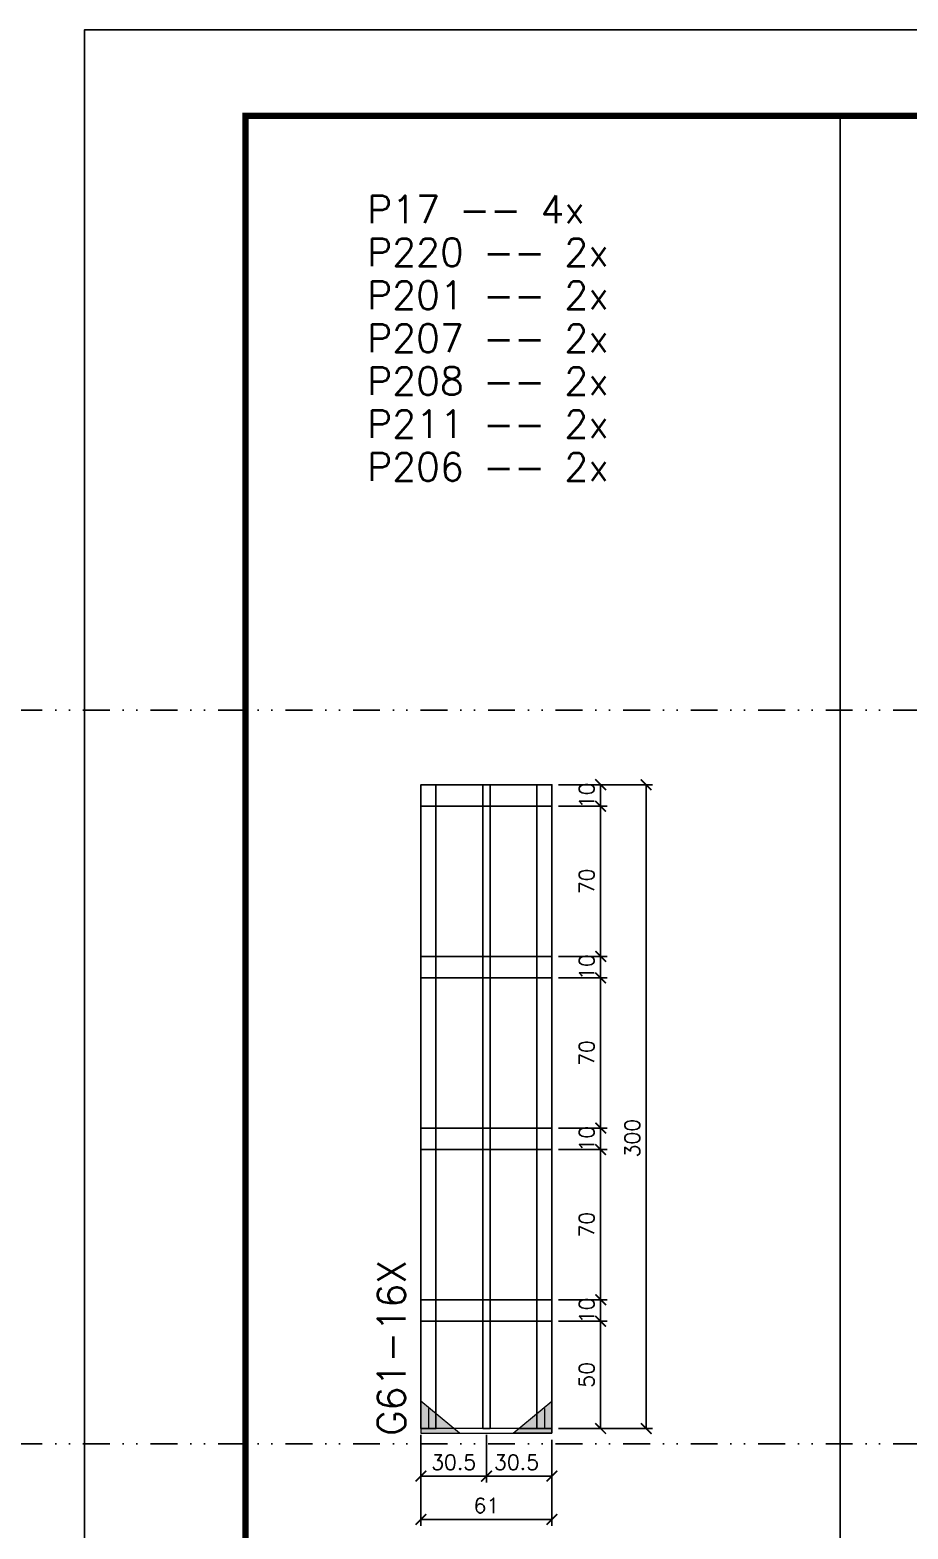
# Model space of a CAD drawing. Extents: x 13379 to 23315, y 867 to 16997.
# Drawn here: x 14361 to 14770, y 5813 to 6511 of the extents above; entities that cross this region are included whole.
import ezdxf

# ---------------------------------------------------------------- set-up
doc = ezdxf.new("R2010")
doc.units = 0
for name, pattern in [('DASHED', [0.75, 0.5, -0.25]), ('DIVIDE2', [0.625, 0.25, -0.125, 0, -0.125, 0, -0.125]), ('HIDDEN', [0.375, 0.25, -0.125])]:
    doc.linetypes.add(name, pattern=pattern)
for name, color, linetype in [('COTA', 241, 'Continuous'), ('Nível', 160, 'Continuous'), ('SARR_2.2x10', 60, 'Continuous'), ('SARR_3.5x7', 81, 'Continuous'), ('SARR_7x7', 40, 'Continuous'), ('Texto Nível', 251, 'Continuous')]:
    doc.layers.add(name, color=color, linetype=linetype)
for name, color, linetype, lineweight in [('Folhas', 255, 'Continuous', 9), ('Madeira', 126, 'Continuous', 18), ('Sarr 2.2x7', 40, 'Continuous', 9), ('SARRAFO DE PRESSAO', 251, 'DASHED', 9), ('Texto Seção', 7, 'Continuous', 15)]:
    doc.layers.add(name, color=color, linetype=linetype, lineweight=lineweight)
doc.layers.add('Laje_Perimetro', color=7, linetype='Continuous', plot=False)
doc.styles.add('REGUA-120', font='ROMANS.shx', dxfattribs={"height": 15})
doc.styles.add('ROMANS', font='romans.shx')
doc.dimstyles.new('Cota Paínel', dxfattribs={"dimtxt": 7, "dimasz": 5, "dimexe": 3, "dimexo": 3, "dimgap": 3, "dimtad": 1, "dimdec": 1, "dimzin": 12, "dimdsep": 46, "dimtxsty": 'ROMANS', "dimblk": 'ARCHTICK', "dimcen": 0, "dimclrd": 4, "dimclre": 4, "dimclrt": 1, "dimadec": 1, "dimazin": 3, "dimtfac": 1, "dimtdec": 1, "dimtmove": 0, "dimatfit": 3, "dimldrblk": 'OBLIQUE', "dimfxl": 1, "dimtolj": 1, "dimtzin": 12, "dimarcsym": 0})

# ---------------------------------------------------------------- blocks, each defined once
blk = doc.blocks.new('9999999999')
at = {"layer": 'Folhas'}
blk.add_lwpolyline([(98138.98, 34190.21), (99623.98, 34190.21), (99623.98, 35240.21), (98138.98, 35240.21)], close=True, dxfattribs=at)
at = {"layer": 'Folhas', "color": 30, "const_width": 3}
blk.add_lwpolyline([(98213.98, 34230.21), (99583.98, 34230.21), (99583.98, 35200.21), (98213.98, 35200.21)], close=True, dxfattribs=at)
blk = doc.blocks.new('_ArchTick')
at = {"color": 0, "linetype": 'ByBlock', "const_width": 0.15}
blk.add_lwpolyline([(-0.5, -0.5), (0.5, 0.5)], dxfattribs=at)
blk = doc.blocks.new('*D1184')
at = {"layer": 'COTA', "color": 4, "lineweight": -2, "transparency": 16777216}
for p, q in [((14542.75, 5841.43), (14542.75, 5814.25)), ((14603.75, 5841.43), (14603.75, 5814.25)), ((14603.75, 5817.25), (14542.75, 5817.25))]:
    blk.add_line(p, q, dxfattribs=at)
at = {"layer": 'Defpoints', "color": 0, "transparency": 16777216}
for p in [(14542.75, 5844.43), (14603.75, 5844.43), (14542.75, 5817.25)]:
    blk.add_point(p, dxfattribs=at)
at = {"layer": 'COTA', "color": 4, "lineweight": -2, "transparency": 16777216, "xscale": 5, "yscale": 5, "zscale": 5, "rotation": 180}
blk.add_blockref('_ArchTick', (14542.75, 5817.25), dxfattribs=at)
at = {"layer": 'COTA', "color": 4, "lineweight": -2, "transparency": 16777216, "xscale": 5, "yscale": 5, "zscale": 5}
blk.add_blockref('_ArchTick', (14603.75, 5817.25), dxfattribs=at)
at = {"layer": 'COTA', "color": 1, "transparency": 16777216, "insert": (14573.25, 5823.75), "char_height": 7, "attachment_point": 5, "style": 'ROMANS'}
blk.add_mtext('\\A1;61', dxfattribs=at)
blk = doc.blocks.new('_Oblique')
at = {"color": 0, "linetype": 'ByBlock', "lineweight": -2}
blk.add_line((-0.5, -0.5), (0.5, 0.5), dxfattribs=at)
blk = doc.blocks.new('*D1185')
at = {"layer": 'COTA', "color": 4, "lineweight": -2, "transparency": 16777216}
for p, q in [((14573.25, 5856.63), (14573.25, 5834.43)), ((14603.75, 5854.43), (14603.75, 5834.43)), ((14573.25, 5837.43), (14603.75, 5837.43))]:
    blk.add_line(p, q, dxfattribs=at)
at = {"layer": 'Defpoints', "color": 0, "transparency": 16777216}
for p in [(14573.25, 5859.63), (14603.75, 5857.43), (14603.75, 5837.43)]:
    blk.add_point(p, dxfattribs=at)
at = {"layer": 'COTA', "color": 4, "lineweight": -2, "transparency": 16777216, "xscale": 5, "yscale": 5, "zscale": 5, "rotation": 180}
blk.add_blockref('_ArchTick', (14573.25, 5837.43), dxfattribs=at)
at = {"layer": 'COTA', "color": 4, "lineweight": -2, "transparency": 16777216, "xscale": 5, "yscale": 5, "zscale": 5}
blk.add_blockref('_ArchTick', (14603.75, 5837.43), dxfattribs=at)
at = {"layer": 'COTA', "color": 1, "transparency": 16777216, "insert": (14587.25, 5843.93), "char_height": 7, "attachment_point": 5, "style": 'ROMANS'}
blk.add_mtext('\\A1;30.5', dxfattribs=at)
blk = doc.blocks.new('*D1186')
at = {"layer": 'COTA', "color": 4, "lineweight": -2, "transparency": 16777216}
for p, q in [((14542.75, 5856.63), (14542.75, 5834.43)), ((14573.25, 5856.63), (14573.25, 5834.43)), ((14542.75, 5837.43), (14573.25, 5837.43))]:
    blk.add_line(p, q, dxfattribs=at)
at = {"layer": 'Defpoints', "color": 0, "transparency": 16777216}
for p in [(14542.75, 5859.63), (14573.25, 5859.63), (14573.25, 5837.43)]:
    blk.add_point(p, dxfattribs=at)
at = {"layer": 'COTA', "color": 4, "lineweight": -2, "transparency": 16777216, "xscale": 5, "yscale": 5, "zscale": 5, "rotation": 180}
blk.add_blockref('_ArchTick', (14542.75, 5837.43), dxfattribs=at)
at = {"layer": 'COTA', "color": 4, "lineweight": -2, "transparency": 16777216, "xscale": 5, "yscale": 5, "zscale": 5}
blk.add_blockref('_ArchTick', (14573.25, 5837.43), dxfattribs=at)
at = {"layer": 'COTA', "color": 1, "transparency": 16777216, "insert": (14558, 5843.93), "char_height": 7, "attachment_point": 5, "style": 'ROMANS'}
blk.add_mtext('\\A1;30.5', dxfattribs=at)
blk = doc.blocks.new('*D1187')
at = {"layer": 'COTA', "color": 4, "lineweight": -2, "transparency": 16777216}
for p, q in [((14606.75, 5909.63), (14629.45, 5909.63)), ((14626.45, 5859.63), (14626.45, 5909.63)), ((14606.75, 5859.63), (14629.45, 5859.63))]:
    blk.add_line(p, q, dxfattribs=at)
at = {"layer": 'Defpoints', "color": 0, "transparency": 16777216}
for p in [(14603.75, 5909.63), (14626.45, 5909.63), (14603.75, 5859.63)]:
    blk.add_point(p, dxfattribs=at)
at = {"layer": 'COTA', "color": 4, "lineweight": -2, "transparency": 16777216, "xscale": 5, "yscale": 5, "zscale": 5}
for p, rotation in [((14626.45, 5909.63), 90), ((14626.45, 5859.63), 270)]:
    blk.add_blockref('_ArchTick', p, dxfattribs=dict(at, rotation=rotation))
at = {"layer": 'COTA', "color": 1, "transparency": 16777216, "insert": (14619.95, 5884.63), "char_height": 7, "attachment_point": 5, "rotation": 90, "style": 'ROMANS'}
blk.add_mtext('\\A1;50', dxfattribs=at)
blk = doc.blocks.new('*D1188')
at = {"layer": 'COTA', "color": 4, "lineweight": -2, "transparency": 16777216}
for p, q in [((14606.75, 5919.63), (14629.45, 5919.63)), ((14626.45, 5909.63), (14626.45, 5919.63)), ((14606.75, 5909.63), (14629.45, 5909.63))]:
    blk.add_line(p, q, dxfattribs=at)
at = {"layer": 'Defpoints', "color": 0, "transparency": 16777216}
for p in [(14603.75, 5919.63), (14626.45, 5919.63), (14603.75, 5909.63)]:
    blk.add_point(p, dxfattribs=at)
at = {"layer": 'COTA', "color": 4, "lineweight": -2, "transparency": 16777216, "xscale": 5, "yscale": 5, "zscale": 5}
for p, rotation in [((14626.45, 5919.63), 90), ((14626.45, 5909.63), 270)]:
    blk.add_blockref('_ArchTick', p, dxfattribs=dict(at, rotation=rotation))
at = {"layer": 'COTA', "color": 1, "transparency": 16777216, "insert": (14619.95, 5914.63), "char_height": 7, "attachment_point": 5, "rotation": 90, "style": 'ROMANS'}
blk.add_mtext('\\A1;10', dxfattribs=at)
blk = doc.blocks.new('*D1189')
at = {"layer": 'COTA', "color": 4, "lineweight": -2, "transparency": 16777216}
for p, q in [((14606.75, 5989.63), (14629.45, 5989.63)), ((14626.45, 5919.63), (14626.45, 5989.63)), ((14606.75, 5919.63), (14629.45, 5919.63))]:
    blk.add_line(p, q, dxfattribs=at)
at = {"layer": 'Defpoints', "color": 0, "transparency": 16777216}
for p in [(14603.75, 5989.63), (14626.45, 5989.63), (14603.75, 5919.63)]:
    blk.add_point(p, dxfattribs=at)
at = {"layer": 'COTA', "color": 4, "lineweight": -2, "transparency": 16777216, "xscale": 5, "yscale": 5, "zscale": 5}
for p, rotation in [((14626.45, 5989.63), 90), ((14626.45, 5919.63), 270)]:
    blk.add_blockref('_ArchTick', p, dxfattribs=dict(at, rotation=rotation))
at = {"layer": 'COTA', "color": 1, "transparency": 16777216, "insert": (14619.95, 5954.63), "char_height": 7, "attachment_point": 5, "rotation": 90, "style": 'ROMANS'}
blk.add_mtext('\\A1;70', dxfattribs=at)
blk = doc.blocks.new('*D1190')
at = {"layer": 'COTA', "color": 4, "lineweight": -2, "transparency": 16777216}
for p, q in [((14606.75, 5999.63), (14629.45, 5999.63)), ((14626.45, 5989.63), (14626.45, 5999.63)), ((14606.75, 5989.63), (14629.45, 5989.63))]:
    blk.add_line(p, q, dxfattribs=at)
at = {"layer": 'Defpoints', "color": 0, "transparency": 16777216}
for p in [(14603.75, 5999.63), (14626.45, 5999.63), (14603.75, 5989.63)]:
    blk.add_point(p, dxfattribs=at)
at = {"layer": 'COTA', "color": 4, "lineweight": -2, "transparency": 16777216, "xscale": 5, "yscale": 5, "zscale": 5}
for p, rotation in [((14626.45, 5999.63), 90), ((14626.45, 5989.63), 270)]:
    blk.add_blockref('_ArchTick', p, dxfattribs=dict(at, rotation=rotation))
at = {"layer": 'COTA', "color": 1, "transparency": 16777216, "insert": (14619.95, 5994.63), "char_height": 7, "attachment_point": 5, "rotation": 90, "style": 'ROMANS'}
blk.add_mtext('\\A1;10', dxfattribs=at)
blk = doc.blocks.new('*D1191')
at = {"layer": 'COTA', "color": 4, "lineweight": -2, "transparency": 16777216}
for p, q in [((14606.75, 6069.63), (14629.45, 6069.63)), ((14626.45, 5999.63), (14626.45, 6069.63)), ((14606.75, 5999.63), (14629.45, 5999.63))]:
    blk.add_line(p, q, dxfattribs=at)
at = {"layer": 'Defpoints', "color": 0, "transparency": 16777216}
for p in [(14603.75, 6069.63), (14626.45, 6069.63), (14603.75, 5999.63)]:
    blk.add_point(p, dxfattribs=at)
at = {"layer": 'COTA', "color": 4, "lineweight": -2, "transparency": 16777216, "xscale": 5, "yscale": 5, "zscale": 5}
for p, rotation in [((14626.45, 6069.63), 90), ((14626.45, 5999.63), 270)]:
    blk.add_blockref('_ArchTick', p, dxfattribs=dict(at, rotation=rotation))
at = {"layer": 'COTA', "color": 1, "transparency": 16777216, "insert": (14619.95, 6034.63), "char_height": 7, "attachment_point": 5, "rotation": 90, "style": 'ROMANS'}
blk.add_mtext('\\A1;70', dxfattribs=at)
blk = doc.blocks.new('*D1192')
at = {"layer": 'COTA', "color": 4, "lineweight": -2, "transparency": 16777216}
for p, q in [((14606.75, 6079.63), (14629.45, 6079.63)), ((14626.45, 6069.63), (14626.45, 6079.63)), ((14606.75, 6069.63), (14629.45, 6069.63))]:
    blk.add_line(p, q, dxfattribs=at)
at = {"layer": 'Defpoints', "color": 0, "transparency": 16777216}
for p in [(14603.75, 6079.63), (14626.45, 6079.63), (14603.75, 6069.63)]:
    blk.add_point(p, dxfattribs=at)
at = {"layer": 'COTA', "color": 4, "lineweight": -2, "transparency": 16777216, "xscale": 5, "yscale": 5, "zscale": 5}
for p, rotation in [((14626.45, 6079.63), 90), ((14626.45, 6069.63), 270)]:
    blk.add_blockref('_ArchTick', p, dxfattribs=dict(at, rotation=rotation))
at = {"layer": 'COTA', "color": 1, "transparency": 16777216, "insert": (14619.95, 6074.63), "char_height": 7, "attachment_point": 5, "rotation": 90, "style": 'ROMANS'}
blk.add_mtext('\\A1;10', dxfattribs=at)
blk = doc.blocks.new('*D1193')
at = {"layer": 'COTA', "color": 4, "lineweight": -2, "transparency": 16777216}
for p, q in [((14606.75, 6149.62), (14629.45, 6149.62)), ((14626.45, 6079.63), (14626.45, 6149.62)), ((14606.75, 6079.63), (14629.45, 6079.63))]:
    blk.add_line(p, q, dxfattribs=at)
at = {"layer": 'Defpoints', "color": 0, "transparency": 16777216}
for p in [(14603.75, 6149.62), (14626.45, 6149.62), (14603.75, 6079.63)]:
    blk.add_point(p, dxfattribs=at)
at = {"layer": 'COTA', "color": 4, "lineweight": -2, "transparency": 16777216, "xscale": 5, "yscale": 5, "zscale": 5}
for p, rotation in [((14626.45, 6149.62), 90), ((14626.45, 6079.63), 270)]:
    blk.add_blockref('_ArchTick', p, dxfattribs=dict(at, rotation=rotation))
at = {"layer": 'COTA', "color": 1, "transparency": 16777216, "insert": (14619.95, 6114.62), "char_height": 7, "attachment_point": 5, "rotation": 90, "style": 'ROMANS'}
blk.add_mtext('\\A1;70', dxfattribs=at)
blk = doc.blocks.new('*D1194')
at = {"layer": 'COTA', "color": 4, "lineweight": -2, "transparency": 16777216}
for p, q in [((14606.75, 6159.63), (14650.66, 6159.63)), ((14647.66, 5859.59), (14647.66, 6159.63)), ((14606.75, 5859.59), (14650.66, 5859.59))]:
    blk.add_line(p, q, dxfattribs=at)
at = {"layer": 'Defpoints', "color": 0, "transparency": 16777216}
for p in [(14603.75, 6159.63), (14647.66, 6159.63), (14603.75, 5859.59)]:
    blk.add_point(p, dxfattribs=at)
at = {"layer": 'COTA', "color": 4, "lineweight": -2, "transparency": 16777216, "xscale": 5, "yscale": 5, "zscale": 5}
for p, rotation in [((14647.66, 6159.63), 90), ((14647.66, 5859.59), 270)]:
    blk.add_blockref('_ArchTick', p, dxfattribs=dict(at, rotation=rotation))
at = {"layer": 'COTA', "color": 1, "transparency": 16777216, "insert": (14641.16, 5994.93), "char_height": 7, "attachment_point": 5, "rotation": 90, "style": 'ROMANS'}
blk.add_mtext('\\A1;300', dxfattribs=at)
blk = doc.blocks.new('*D1195')
at = {"layer": 'COTA', "color": 4, "lineweight": -2, "transparency": 16777216}
for p, q in [((14606.75, 6159.66), (14629.45, 6159.66)), ((14626.45, 6149.66), (14626.45, 6159.66)), ((14606.75, 6149.66), (14629.45, 6149.66))]:
    blk.add_line(p, q, dxfattribs=at)
at = {"layer": 'Defpoints', "color": 0, "transparency": 16777216}
for p in [(14603.75, 6159.66), (14626.45, 6159.66), (14603.75, 6149.66)]:
    blk.add_point(p, dxfattribs=at)
at = {"layer": 'COTA', "color": 4, "lineweight": -2, "transparency": 16777216, "xscale": 5, "yscale": 5, "zscale": 5}
for p, rotation in [((14626.45, 6159.66), 90), ((14626.45, 6149.66), 270)]:
    blk.add_blockref('_ArchTick', p, dxfattribs=dict(at, rotation=rotation))
at = {"layer": 'COTA', "color": 1, "transparency": 16777216, "insert": (14619.95, 6154.66), "char_height": 7, "attachment_point": 5, "rotation": 90, "style": 'ROMANS'}
blk.add_mtext('\\A1;10', dxfattribs=at)

msp = doc.modelspace()

# ---------------------------------------------------------------- hatches: boundary and pattern name
at = {"layer": 'Madeira'}
h = msp.add_hatch(color=252, dxfattribs=at)
h.dxf.hatch_style = 2
h.paths.add_polyline_path([(14542.75, 5872.43), (14542.75, 5857.43), (14560.75, 5857.43)])
h = msp.add_hatch(color=252, dxfattribs=at)
h.dxf.hatch_style = 2
h.paths.add_polyline_path([(14603.75, 5872.43), (14603.75, 5857.43), (14585.75, 5857.43)])

# ---------------------------------------------------------------- linework, layer by layer
at = {"layer": 'Laje_Perimetro'}
msp.add_lwpolyline([(15871, 6511.34), (14386, 6511.34), (14386, 5461.34), (15871, 5461.34)], close=True, dxfattribs=at)
at = {"layer": 'Madeira', "color": 1, "linetype": 'HIDDEN'}
for p, q in [((14546.25, 5868.93), (14546.25, 5859.63)), ((14546.25, 5868.93), (14546.25, 5859.63)), ((14600.25, 5868.93), (14600.25, 5859.63)), ((14600.25, 5868.93), (14600.25, 5859.63)), ((14549.75, 5865.43), (14549.75, 5859.63)), ((14552.58, 5859.63), (14542.75, 5859.63)), ((14552.58, 5859.63), (14542.75, 5859.63)), ((14558.55, 5859.63), (14542.75, 5859.63)), ((14587.95, 5859.63), (14603.75, 5859.63)), ((14593.92, 5859.63), (14603.75, 5859.63)), ((14593.92, 5859.63), (14603.75, 5859.63))]:
    msp.add_line(p, q, dxfattribs=at)
at = {"layer": 'Madeira'}
msp.add_line((14542.75, 5859.63), (14542.75, 5857.43), dxfattribs=at)
msp.add_line((14542.75, 5859.63), (14542.75, 5857.43), dxfattribs=at)
msp.add_line((14542.75, 5859.63), (14542.75, 5857.43), dxfattribs=at)
at = {"layer": 'Madeira', "color": 0}
for points in [[(14542.75, 5872.43), (14542.75, 5857.43), (14560.75, 5857.43), (14542.75, 5872.43)], [(14603.75, 5872.43), (14603.75, 5857.43), (14585.75, 5857.43), (14603.75, 5872.43)]]:
    msp.add_lwpolyline(points, dxfattribs=at)
at = {"layer": 'Nível', "color": 4, "linetype": 'DIVIDE2', "ltscale": 50}
for p, q in [((13378.94, 6194.43), (21112.79, 6194.43)), ((13378.94, 5852.43), (21112.79, 5852.43))]:
    msp.add_line(p, q, dxfattribs=at)
at = {"layer": 'Sarr 2.2x7'}
msp.add_lwpolyline([(14603.75, 5859.63), (14542.75, 5859.63), (14542.75, 5857.43), (14603.75, 5857.43)], close=True, dxfattribs=at)
at = {"layer": 'SARR_2.2x10'}
for points in [[(14542.75, 6159.66), (14603.75, 6159.66), (14603.75, 6149.66), (14542.75, 6149.66)], [(14542.75, 6079.63), (14603.75, 6079.63), (14603.75, 6069.63), (14542.75, 6069.63)], [(14542.75, 5999.63), (14603.75, 5999.63), (14603.75, 5989.63), (14542.75, 5989.63)], [(14542.75, 5919.63), (14603.75, 5919.63), (14603.75, 5909.63), (14542.75, 5909.63)]]:
    msp.add_lwpolyline(points, close=True, dxfattribs=at)
at = {"layer": 'SARR_3.5x7'}
for p, q in [((14571.5, 5859.63), (14571.5, 6159.63)), ((14571.5, 6159.63), (14573.25, 6159.63)), ((14575, 6159.63), (14573.25, 6159.63)), ((14575, 5859.63), (14575, 6159.63)), ((14571.5, 5859.63), (14573.25, 5859.63)), ((14575, 5859.63), (14573.25, 5859.63))]:
    msp.add_line(p, q, dxfattribs=at)
at = {"layer": 'SARR_7x7'}
for points in [[(14542.75, 5859.63), (14549.75, 5859.63), (14549.75, 6159.63), (14542.75, 6159.63)], [(14596.75, 5859.63), (14603.75, 5859.63), (14603.75, 6159.63), (14596.75, 6159.63)]]:
    msp.add_lwpolyline(points, close=True, dxfattribs=at)
at = {"layer": 'Texto Nível'}
msp.add_line((14738.01, 5700.59), (14738.01, 6471.34), dxfattribs=at)

# ---------------------------------------------------------------- block references
at = {"layer": 'SARRAFO DE PRESSAO', "color": 6, "linetype": 'ByBlock'}
msp.add_blockref('9999999999', (-83752.98, -28728.86), dxfattribs=at)

# ---------------------------------------------------------------- texts
at = {"layer": 'Texto Seção', "style": 'REGUA-120'}
msp.add_text('G61-16X', height=13, rotation=90, dxfattribs=at).set_placement((14535.56, 5856.31))
at = {"layer": 'Texto Seção', "char_height": 13, "width": 285.3299, "attachment_point": 7, "style": 'REGUA-120'}
for s, insert in [('P17 -- 4x', (14517.62, 6421.25)), ('P220 -- 2x', (14517.62, 6401.25)), ('P201 -- 2x', (14517.62, 6381.25)), ('P207 -- 2x', (14517.62, 6361.25)), ('P208 -- 2x', (14517.62, 6341.25)), ('P211 -- 2x', (14517.62, 6321.25)), ('P206 -- 2x', (14517.62, 6301.25))]:
    msp.add_mtext(s, dxfattribs=dict(at, insert=insert))

# ---------------------------------------------------------------- dimensions: what is measured, and where the dimension line sits
at = {"layer": 'COTA'}
for base, p1, p2, picture, middle in [((14626.45, 6159.66), (14603.75, 6149.66), (14603.75, 6159.66), '*D1195', (14626.45, 6154.66)), ((14647.66, 6159.63), (14603.75, 5859.59), (14603.75, 6159.63), '*D1194', (14647.66, 5994.93)), ((14626.45, 6079.63), (14603.75, 6069.63), (14603.75, 6079.63), '*D1192', (14626.45, 6074.63)), ((14626.45, 5999.63), (14603.75, 5989.63), (14603.75, 5999.63), '*D1190', (14626.45, 5994.63)), ((14626.45, 5919.63), (14603.75, 5909.63), (14603.75, 5919.63), '*D1188', (14626.45, 5914.63))]:
    dim = msp.add_linear_dim(base=base, p1=p1, p2=p2, angle=90, dimstyle='Cota Paínel', dxfattribs=at)
    dim.commit()
    dim.dimension.update_dxf_attribs({"geometry": picture, "text_midpoint": middle, "dimtype": 160})
for base, p1, p2, angle, picture, middle in [((14626.45, 6149.62), (14603.75, 6079.63), (14603.75, 6149.62), 90, '*D1193', (14619.95, 6114.62)), ((14626.45, 6069.63), (14603.75, 5999.63), (14603.75, 6069.63), 90, '*D1191', (14619.95, 6034.63)), ((14626.45, 5989.63), (14603.75, 5919.63), (14603.75, 5989.63), 90, '*D1189', (14619.95, 5954.63)), ((14626.45, 5909.63), (14603.75, 5859.63), (14603.75, 5909.63), 90, '*D1187', (14619.95, 5884.63)), ((14542.75, 5817.25), (14603.75, 5844.43), (14542.75, 5844.43), 180, '*D1184', (14573.25, 5823.75))]:
    dim = msp.add_linear_dim(base=base, p1=p1, p2=p2, angle=angle, dimstyle='Cota Paínel', dxfattribs=at)
    dim.commit()
    dim.dimension.update_dxf_attribs({"geometry": picture, "text_midpoint": middle})
dim = msp.add_linear_dim(base=(14573.25, 5837.43), p1=(14542.75, 5859.63), p2=(14573.25, 5859.63), dimstyle='Cota Paínel', dxfattribs=at)
dim.commit()
dim.dimension.update_dxf_attribs({"geometry": '*D1186', "text_midpoint": (14558, 5843.93)})
dim = msp.add_linear_dim(base=(14603.75, 5837.43), p1=(14573.25, 5859.63), p2=(14603.75, 5857.43), dimstyle='Cota Paínel', dxfattribs=at)
dim.commit()
dim.dimension.update_dxf_attribs({"geometry": '*D1185', "text_midpoint": (14587.25, 5837.43), "dimtype": 160})

doc.saveas('drawing.dxf')
